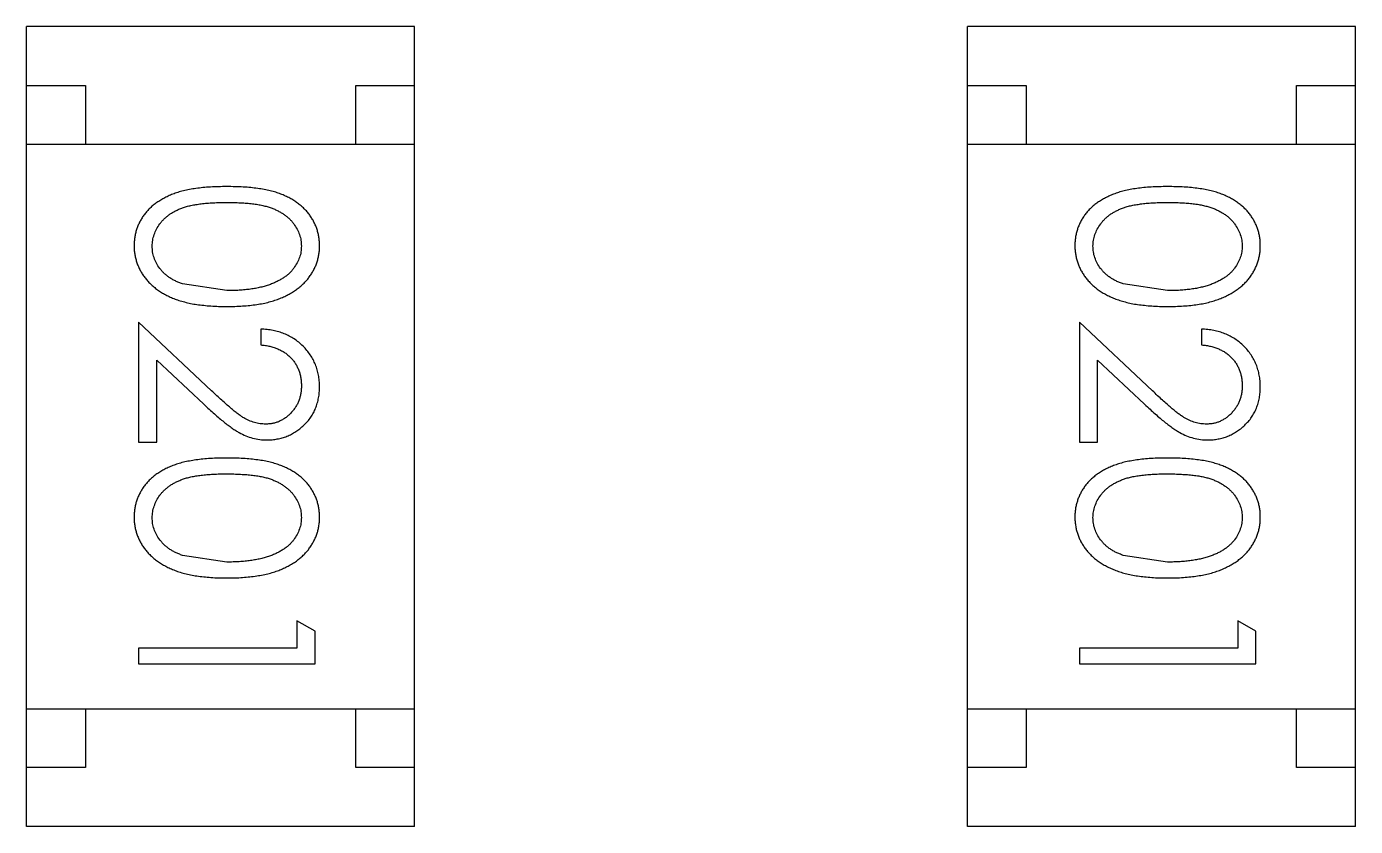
# Model space of a CAD drawing. Header units: inches. Extents: x 4.1 to 94, y -51.8 to -2.2.
# Drawn here: x 68.439 to 69.569, y -32.255 to -31.575 of the extents above; entities that cross this region are included whole.
import ezdxf

# ---------------------------------------------------------------- set-up
doc = ezdxf.new("R2010")
doc.units = ezdxf.units.IN
doc.header["$LTSCALE"] = 1.21
doc.header["$MEASUREMENT"] = 0
doc.layers.get('0').update_dxf_attribs({"linetype": 'CONTINUOUS'})

msp = doc.modelspace()

# ---------------------------------------------------------------- linework, layer by layer
at = {"color": 7, "linetype": 'Continuous'}
for p, q in [((68.4391, -32.255), (68.4391, -31.575)), ((68.7691, -31.575), (68.4391, -31.575)), ((68.7691, -32.255), (68.7691, -31.575)), ((69.2391, -32.255), (69.2391, -31.575)), ((69.5691, -31.575), (69.2391, -31.575)), ((69.5691, -32.255), (69.5691, -31.575)), ((68.4391, -31.625), (68.4891, -31.625)), ((68.4891, -31.625), (68.4891, -31.675)), ((68.7191, -31.675), (68.7191, -31.625)), ((68.7191, -31.625), (68.7691, -31.625)), ((69.2391, -31.625), (69.2891, -31.625)), ((69.2891, -31.625), (69.2891, -31.675)), ((69.5191, -31.675), (69.5191, -31.625)), ((69.5191, -31.625), (69.5691, -31.625)), ((68.4391, -31.675), (68.7691, -31.675)), ((69.2391, -31.675), (69.5691, -31.675)), ((68.6094, -31.7995), (68.5717, -31.7938)), ((69.4094, -31.7995), (69.3717, -31.7938)), ((68.5344, -31.8264), (68.5344, -31.9284)), ((68.5964, -31.8846), (68.5344, -31.8264)), ((69.3344, -31.8264), (69.3344, -31.9284)), ((69.3965, -31.8846), (69.3344, -31.8264)), ((68.6382, -31.8322), (68.6382, -31.8457)), ((69.4382, -31.8322), (69.4382, -31.8457)), ((68.5498, -31.9284), (68.5498, -31.8586)), ((68.5498, -31.8586), (68.5898, -31.8961)), ((69.3498, -31.9284), (69.3498, -31.8586)), ((69.3498, -31.8586), (69.3898, -31.8961)), ((68.5344, -31.9284), (68.5498, -31.9284)), ((69.3344, -31.9284), (69.3498, -31.9284)), ((68.6094, -32.0303), (68.5717, -32.0246)), ((69.4094, -32.0303), (69.3717, -32.0246)), ((68.669, -32.0803), (68.669, -32.1034)), ((68.6844, -32.0891), (68.669, -32.0803)), ((69.469, -32.0803), (69.469, -32.1034)), ((69.4844, -32.0891), (69.469, -32.0803)), ((68.6844, -32.1168), (68.6844, -32.0891)), ((69.4844, -32.1168), (69.4844, -32.0891)), ((68.5344, -32.1034), (68.5344, -32.1168)), ((68.669, -32.1034), (68.5344, -32.1034)), ((69.3344, -32.1034), (69.3344, -32.1168)), ((69.469, -32.1034), (69.3344, -32.1034)), ((68.5344, -32.1168), (68.6844, -32.1168)), ((69.3344, -32.1168), (69.4844, -32.1168)), ((68.4391, -32.155), (68.7691, -32.155)), ((68.4891, -32.155), (68.4891, -32.205)), ((68.7191, -32.205), (68.7191, -32.155)), ((69.2391, -32.155), (69.5691, -32.155)), ((69.2891, -32.155), (69.2891, -32.205)), ((69.5191, -32.205), (69.5191, -32.155)), ((68.4891, -32.205), (68.4391, -32.205)), ((68.7691, -32.205), (68.7191, -32.205)), ((69.2891, -32.205), (69.2391, -32.205)), ((69.5691, -32.205), (69.5191, -32.205)), ((68.7691, -32.255), (68.4391, -32.255)), ((69.5691, -32.255), (69.2391, -32.255))]:
    msp.add_line(p, q, dxfattribs=at)
for points, knots in [([(68.6093, -31.711), (68.6069, -31.7111), (68.6023, -31.7111), (68.5955, -31.7114), (68.5892, -31.7119), (68.5832, -31.7126), (68.5777, -31.7135), (68.5725, -31.7146), (68.5678, -31.7159), (68.5635, -31.7174), (68.5595, -31.7191), (68.5558, -31.721), (68.5523, -31.723), (68.5491, -31.7252), (68.5461, -31.7274), (68.5434, -31.7299), (68.541, -31.7326), (68.5388, -31.7354), (68.5368, -31.7383), (68.5352, -31.7413), (68.5337, -31.7444), (68.5326, -31.7476), (68.5316, -31.7509), (68.531, -31.7542), (68.5306, -31.7577), (68.5305, -31.76), (68.5305, -31.7612)], [0, 0, 0, 0, 0.068113, 0.132564, 0.193427, 0.250218, 0.303569, 0.353576, 0.400235, 0.443586, 0.484619, 0.524292, 0.56238, 0.599049, 0.63494, 0.669782, 0.704009, 0.737842, 0.771098, 0.803896, 0.836415, 0.868639, 0.900715, 0.933378, 0.966213, 1, 1, 1, 1]), ([(68.6882, -31.7612), (68.6882, -31.76), (68.6882, -31.7577), (68.6877, -31.7542), (68.6871, -31.7509), (68.6861, -31.7476), (68.685, -31.7443), (68.6835, -31.7412), (68.6818, -31.7382), (68.6799, -31.7352), (68.6776, -31.7324), (68.6752, -31.7298), (68.6725, -31.7273), (68.6695, -31.725), (68.6663, -31.7228), (68.6629, -31.7208), (68.6592, -31.719), (68.6552, -31.7173), (68.6509, -31.7158), (68.6462, -31.7146), (68.6411, -31.7134), (68.6355, -31.7126), (68.6296, -31.7119), (68.6232, -31.7114), (68.6164, -31.7111), (68.6117, -31.7111), (68.6093, -31.711)], [0, 0, 0, 0, 0.033742, 0.066533, 0.099153, 0.13154, 0.164087, 0.196563, 0.229707, 0.263315, 0.297504, 0.331686, 0.366482, 0.4021, 0.438958, 0.476748, 0.515985, 0.556589, 0.599519, 0.645765, 0.695487, 0.748721, 0.805687, 0.866754, 0.931405, 1, 1, 1, 1]), ([(69.4093, -31.711), (69.4069, -31.7111), (69.4023, -31.7111), (69.3955, -31.7114), (69.3892, -31.7119), (69.3832, -31.7126), (69.3777, -31.7135), (69.3725, -31.7146), (69.3678, -31.7159), (69.3635, -31.7174), (69.3595, -31.7191), (69.3558, -31.721), (69.3523, -31.723), (69.3491, -31.7252), (69.3461, -31.7274), (69.3434, -31.7299), (69.341, -31.7326), (69.3388, -31.7354), (69.3368, -31.7383), (69.3352, -31.7413), (69.3337, -31.7444), (69.3326, -31.7476), (69.3316, -31.7509), (69.331, -31.7542), (69.3306, -31.7577), (69.3305, -31.76), (69.3305, -31.7612)], [0, 0, 0, 0, 0.068113, 0.132564, 0.193427, 0.250218, 0.303569, 0.353576, 0.400235, 0.443586, 0.484619, 0.524292, 0.56238, 0.599049, 0.63494, 0.669782, 0.704009, 0.737842, 0.771098, 0.803896, 0.836415, 0.868639, 0.900715, 0.933378, 0.966213, 1, 1, 1, 1]), ([(69.4882, -31.7612), (69.4882, -31.76), (69.4882, -31.7577), (69.4878, -31.7542), (69.4871, -31.7509), (69.4861, -31.7476), (69.485, -31.7443), (69.4835, -31.7412), (69.4818, -31.7382), (69.4799, -31.7352), (69.4776, -31.7324), (69.4752, -31.7298), (69.4725, -31.7273), (69.4695, -31.725), (69.4663, -31.7228), (69.4629, -31.7208), (69.4592, -31.719), (69.4552, -31.7173), (69.4509, -31.7158), (69.4462, -31.7146), (69.4411, -31.7134), (69.4355, -31.7126), (69.4296, -31.7119), (69.4232, -31.7114), (69.4164, -31.7111), (69.4117, -31.7111), (69.4093, -31.711)], [0, 0, 0, 0, 0.033742, 0.066533, 0.099153, 0.13154, 0.164087, 0.196563, 0.229707, 0.263315, 0.297504, 0.331686, 0.366482, 0.4021, 0.438958, 0.476748, 0.515985, 0.556589, 0.599519, 0.645765, 0.695487, 0.748721, 0.805687, 0.866754, 0.931405, 1, 1, 1, 1]), ([(68.5459, -31.7616), (68.546, -31.76), (68.5462, -31.7567), (68.5475, -31.7518), (68.5495, -31.7471), (68.5519, -31.7433), (68.5542, -31.7405), (68.5561, -31.7384), (68.5583, -31.7365), (68.5606, -31.7347), (68.5631, -31.7331), (68.5658, -31.7316), (68.5687, -31.7303), (68.5718, -31.729), (68.5752, -31.7279), (68.579, -31.727), (68.5832, -31.7263), (68.5877, -31.7256), (68.5926, -31.7251), (68.5978, -31.7248), (68.6035, -31.7245), (68.6074, -31.7245), (68.6094, -31.7245)], [0, 0, 0, 0, 0.060034, 0.120278, 0.182348, 0.247919, 0.281641, 0.315701, 0.350322, 0.385703, 0.421819, 0.459196, 0.497866, 0.538301, 0.58121, 0.628183, 0.679403, 0.734699, 0.794074, 0.858416, 0.927049, 1, 1, 1, 1]), ([(68.6094, -31.7245), (68.6114, -31.7245), (68.6153, -31.7245), (68.621, -31.7248), (68.6262, -31.7251), (68.6311, -31.7256), (68.6357, -31.7262), (68.6398, -31.7271), (68.6436, -31.728), (68.647, -31.7291), (68.6501, -31.7303), (68.653, -31.7317), (68.6557, -31.7332), (68.6582, -31.7348), (68.6605, -31.7365), (68.6627, -31.7384), (68.6646, -31.7405), (68.6668, -31.7433), (68.6692, -31.7471), (68.6713, -31.7518), (68.6726, -31.7567), (68.6727, -31.76), (68.6728, -31.7616)], [0, 0, 0, 0, 0.073302, 0.142286, 0.206253, 0.266017, 0.321612, 0.372532, 0.419497, 0.462398, 0.502825, 0.541489, 0.579034, 0.615143, 0.650298, 0.684912, 0.718701, 0.752189, 0.817245, 0.879117, 0.939613, 1, 1, 1, 1]), ([(69.3459, -31.7616), (69.346, -31.76), (69.3462, -31.7567), (69.3475, -31.7518), (69.3495, -31.7471), (69.3519, -31.7433), (69.3542, -31.7405), (69.3561, -31.7384), (69.3583, -31.7365), (69.3606, -31.7347), (69.3631, -31.7331), (69.3658, -31.7316), (69.3687, -31.7303), (69.3718, -31.729), (69.3752, -31.7279), (69.379, -31.727), (69.3832, -31.7263), (69.3877, -31.7256), (69.3926, -31.7251), (69.3978, -31.7248), (69.4035, -31.7245), (69.4074, -31.7245), (69.4094, -31.7245)], [0, 0, 0, 0, 0.060034, 0.120278, 0.182348, 0.247919, 0.281641, 0.315701, 0.350322, 0.385703, 0.421819, 0.459196, 0.497866, 0.538301, 0.58121, 0.628183, 0.679403, 0.734699, 0.794074, 0.858416, 0.927049, 1, 1, 1, 1]), ([(69.4094, -31.7245), (69.4114, -31.7245), (69.4153, -31.7245), (69.421, -31.7248), (69.4262, -31.7251), (69.4311, -31.7256), (69.4357, -31.7262), (69.4398, -31.7271), (69.4436, -31.728), (69.447, -31.7291), (69.4501, -31.7303), (69.453, -31.7317), (69.4557, -31.7332), (69.4582, -31.7348), (69.4605, -31.7365), (69.4627, -31.7384), (69.4646, -31.7405), (69.4668, -31.7433), (69.4692, -31.7471), (69.4713, -31.7518), (69.4726, -31.7567), (69.4727, -31.76), (69.4728, -31.7616)], [0, 0, 0, 0, 0.073302, 0.142286, 0.206253, 0.266017, 0.321612, 0.372532, 0.419497, 0.462398, 0.502825, 0.541489, 0.579034, 0.615143, 0.650298, 0.684912, 0.718701, 0.752189, 0.817245, 0.879117, 0.939613, 1, 1, 1, 1]), ([(68.5305, -31.7612), (68.5305, -31.7624), (68.5306, -31.7648), (68.531, -31.7683), (68.5317, -31.7717), (68.5326, -31.7751), (68.5338, -31.7783), (68.5353, -31.7815), (68.537, -31.7846), (68.539, -31.7876), (68.5413, -31.7905), (68.5438, -31.7932), (68.5466, -31.7958), (68.5496, -31.7982), (68.5529, -31.8005), (68.5565, -31.8026), (68.5603, -31.8045), (68.5643, -31.8063), (68.5687, -31.8079), (68.5735, -31.8092), (68.5786, -31.8104), (68.584, -31.8114), (68.5898, -31.812), (68.596, -31.8126), (68.6025, -31.8129), (68.607, -31.8129), (68.6093, -31.813)], [0, 0, 0, 0, 0.033824, 0.067298, 0.10028, 0.133019, 0.165736, 0.198792, 0.232372, 0.266409, 0.301016, 0.336196, 0.371972, 0.408574, 0.446394, 0.485225, 0.525372, 0.567224, 0.611081, 0.65775, 0.70702, 0.759235, 0.814484, 0.873227, 0.934937, 1, 1, 1, 1]), ([(68.5717, -31.7938), (68.5706, -31.7934), (68.5686, -31.7927), (68.5656, -31.7913), (68.5629, -31.7899), (68.5604, -31.7883), (68.5581, -31.7865), (68.5559, -31.7847), (68.554, -31.7827), (68.5518, -31.7799), (68.5494, -31.7762), (68.5474, -31.7715), (68.5461, -31.7666), (68.546, -31.7633), (68.5459, -31.7616)], [0, 0, 0, 0, 0.075949, 0.148549, 0.218996, 0.286119, 0.351826, 0.416074, 0.478265, 0.540325, 0.660405, 0.774606, 0.887187, 1, 1, 1, 1]), ([(68.6093, -31.813), (68.6116, -31.8129), (68.6161, -31.8129), (68.6227, -31.8126), (68.6289, -31.8121), (68.6347, -31.8113), (68.6402, -31.8104), (68.6453, -31.8092), (68.6501, -31.8078), (68.6545, -31.8062), (68.6586, -31.8044), (68.6624, -31.8025), (68.666, -31.8003), (68.6693, -31.7981), (68.6723, -31.7957), (68.6751, -31.7931), (68.6776, -31.7904), (68.6798, -31.7875), (68.6818, -31.7846), (68.6835, -31.7815), (68.685, -31.7783), (68.6862, -31.775), (68.6871, -31.7717), (68.6878, -31.7683), (68.6882, -31.7648), (68.6882, -31.7624), (68.6882, -31.7612)], [0, 0, 0, 0, 0.065278, 0.127205, 0.186168, 0.241675, 0.294115, 0.343609, 0.390387, 0.434463, 0.476646, 0.517002, 0.555936, 0.593716, 0.630057, 0.665601, 0.700745, 0.734917, 0.768681, 0.802087, 0.834849, 0.867433, 0.900138, 0.932806, 0.966212, 1, 1, 1, 1]), ([(68.6728, -31.7616), (68.6727, -31.7633), (68.6726, -31.7666), (68.6713, -31.7714), (68.6692, -31.7761), (68.6668, -31.7798), (68.6646, -31.7827), (68.6626, -31.7847), (68.6603, -31.7867), (68.6579, -31.7885), (68.6551, -31.7902), (68.6522, -31.7917), (68.649, -31.7932), (68.6456, -31.7945), (68.6419, -31.7957), (68.638, -31.7967), (68.6338, -31.7976), (68.6294, -31.7983), (68.6248, -31.7988), (68.6199, -31.7993), (68.6147, -31.7994), (68.6112, -31.7995), (68.6094, -31.7995)], [0, 0, 0, 0, 0.059689, 0.119507, 0.181075, 0.246162, 0.279894, 0.314468, 0.350403, 0.387474, 0.426147, 0.466624, 0.508745, 0.553328, 0.600058, 0.649177, 0.700552, 0.754894, 0.811825, 0.871514, 0.934319, 1, 1, 1, 1]), ([(69.3305, -31.7612), (69.3305, -31.7624), (69.3306, -31.7648), (69.331, -31.7683), (69.3317, -31.7717), (69.3326, -31.7751), (69.3338, -31.7783), (69.3353, -31.7815), (69.337, -31.7846), (69.339, -31.7876), (69.3413, -31.7905), (69.3438, -31.7932), (69.3466, -31.7958), (69.3496, -31.7982), (69.3529, -31.8005), (69.3565, -31.8026), (69.3603, -31.8045), (69.3644, -31.8063), (69.3687, -31.8079), (69.3735, -31.8092), (69.3786, -31.8104), (69.384, -31.8114), (69.3898, -31.812), (69.396, -31.8126), (69.4025, -31.8129), (69.407, -31.8129), (69.4093, -31.813)], [0, 0, 0, 0, 0.033824, 0.067298, 0.10028, 0.133019, 0.165736, 0.198792, 0.232372, 0.266409, 0.301016, 0.336196, 0.371972, 0.408574, 0.446394, 0.485225, 0.525372, 0.567224, 0.611081, 0.65775, 0.70702, 0.759235, 0.814484, 0.873227, 0.934937, 1, 1, 1, 1]), ([(69.3717, -31.7938), (69.3706, -31.7934), (69.3686, -31.7927), (69.3656, -31.7913), (69.3629, -31.7899), (69.3604, -31.7883), (69.3581, -31.7865), (69.3559, -31.7847), (69.354, -31.7827), (69.3518, -31.7799), (69.3494, -31.7762), (69.3474, -31.7715), (69.3461, -31.7666), (69.346, -31.7633), (69.3459, -31.7616)], [0, 0, 0, 0, 0.075949, 0.148549, 0.218996, 0.286119, 0.351826, 0.416074, 0.478265, 0.540325, 0.660405, 0.774606, 0.887187, 1, 1, 1, 1]), ([(69.4093, -31.813), (69.4116, -31.8129), (69.4161, -31.8129), (69.4227, -31.8126), (69.4289, -31.8121), (69.4347, -31.8113), (69.4402, -31.8104), (69.4453, -31.8092), (69.4501, -31.8078), (69.4545, -31.8062), (69.4586, -31.8044), (69.4624, -31.8025), (69.466, -31.8003), (69.4693, -31.7981), (69.4723, -31.7957), (69.4751, -31.7931), (69.4776, -31.7904), (69.4798, -31.7875), (69.4818, -31.7846), (69.4835, -31.7815), (69.485, -31.7783), (69.4862, -31.775), (69.4871, -31.7717), (69.4878, -31.7683), (69.4882, -31.7648), (69.4882, -31.7624), (69.4882, -31.7612)], [0, 0, 0, 0, 0.065278, 0.127205, 0.186168, 0.241675, 0.294115, 0.343609, 0.390387, 0.434463, 0.476646, 0.517002, 0.555936, 0.593716, 0.630057, 0.665601, 0.700745, 0.734917, 0.768681, 0.802087, 0.834849, 0.867433, 0.900138, 0.932806, 0.966212, 1, 1, 1, 1]), ([(69.4728, -31.7616), (69.4727, -31.7633), (69.4726, -31.7666), (69.4713, -31.7714), (69.4692, -31.7761), (69.4669, -31.7798), (69.4646, -31.7827), (69.4626, -31.7847), (69.4603, -31.7867), (69.4579, -31.7885), (69.4551, -31.7902), (69.4522, -31.7917), (69.449, -31.7932), (69.4456, -31.7945), (69.4419, -31.7957), (69.438, -31.7967), (69.4338, -31.7976), (69.4294, -31.7983), (69.4248, -31.7988), (69.4199, -31.7993), (69.4147, -31.7994), (69.4112, -31.7995), (69.4094, -31.7995)], [0, 0, 0, 0, 0.059689, 0.119507, 0.181075, 0.246162, 0.279894, 0.314468, 0.350403, 0.387474, 0.426147, 0.466624, 0.508745, 0.553328, 0.600058, 0.649177, 0.700552, 0.754894, 0.811825, 0.871514, 0.934319, 1, 1, 1, 1]), ([(68.6882, -31.8811), (68.6882, -31.8794), (68.6881, -31.8761), (68.6874, -31.8713), (68.6863, -31.8667), (68.6848, -31.8623), (68.6828, -31.8581), (68.6804, -31.854), (68.6775, -31.8502), (68.6742, -31.8467), (68.6706, -31.8434), (68.6667, -31.8405), (68.6625, -31.8381), (68.6581, -31.8361), (68.6535, -31.8344), (68.6486, -31.8333), (68.6435, -31.8325), (68.64, -31.8323), (68.6382, -31.8322)], [0, 0, 0, 0, 0.06445, 0.126725, 0.187421, 0.247417, 0.306749, 0.366595, 0.427749, 0.490235, 0.553031, 0.614805, 0.676505, 0.738096, 0.801021, 0.864897, 0.931209, 1, 1, 1, 1]), ([(69.4882, -31.8811), (69.4882, -31.8794), (69.4881, -31.8761), (69.4874, -31.8713), (69.4863, -31.8667), (69.4848, -31.8623), (69.4828, -31.8581), (69.4804, -31.854), (69.4775, -31.8502), (69.4742, -31.8467), (69.4706, -31.8434), (69.4667, -31.8405), (69.4625, -31.8381), (69.4581, -31.8361), (69.4535, -31.8344), (69.4486, -31.8333), (69.4435, -31.8325), (69.44, -31.8323), (69.4382, -31.8322)], [0, 0, 0, 0, 0.06445, 0.126725, 0.187421, 0.247417, 0.306749, 0.366595, 0.427749, 0.490235, 0.553031, 0.614805, 0.676505, 0.738096, 0.801021, 0.864897, 0.931209, 1, 1, 1, 1]), ([(68.6382, -31.8457), (68.6396, -31.8458), (68.6422, -31.846), (68.6459, -31.8468), (68.6495, -31.8477), (68.6528, -31.849), (68.6559, -31.8505), (68.6588, -31.8522), (68.6614, -31.8542), (68.6638, -31.8565), (68.6659, -31.8589), (68.6678, -31.8615), (68.6693, -31.8643), (68.6706, -31.8673), (68.6716, -31.8703), (68.6723, -31.8736), (68.6727, -31.8769), (68.6728, -31.8793), (68.6728, -31.8804)], [0, 0, 0, 0, 0.073648, 0.143686, 0.210962, 0.275557, 0.338064, 0.399311, 0.4594, 0.51934, 0.579024, 0.637809, 0.695959, 0.754122, 0.813113, 0.873453, 0.935561, 1, 1, 1, 1]), ([(69.4382, -31.8457), (69.4396, -31.8458), (69.4422, -31.846), (69.4459, -31.8468), (69.4495, -31.8477), (69.4528, -31.849), (69.4559, -31.8505), (69.4588, -31.8522), (69.4614, -31.8542), (69.4638, -31.8565), (69.4659, -31.8589), (69.4678, -31.8615), (69.4693, -31.8643), (69.4706, -31.8673), (69.4716, -31.8703), (69.4723, -31.8736), (69.4727, -31.8769), (69.4728, -31.8793), (69.4728, -31.8804)], [0, 0, 0, 0, 0.073648, 0.143686, 0.210962, 0.275557, 0.338064, 0.399311, 0.4594, 0.51934, 0.579024, 0.637809, 0.695959, 0.754122, 0.813113, 0.873453, 0.935561, 1, 1, 1, 1]), ([(68.6424, -31.913), (68.6408, -31.9129), (68.6376, -31.9128), (68.6328, -31.9117), (68.6281, -31.91), (68.6243, -31.9081), (68.6212, -31.906), (68.6185, -31.9041), (68.6156, -31.9018), (68.6123, -31.8991), (68.6088, -31.896), (68.6049, -31.8926), (68.6008, -31.8887), (68.5979, -31.886), (68.5964, -31.8846)], [0, 0, 0, 0, 0.088014, 0.174976, 0.2638, 0.355443, 0.406413, 0.465519, 0.533076, 0.609353, 0.693899, 0.787171, 0.889197, 1, 1, 1, 1]), ([(68.6728, -31.8804), (68.6728, -31.8815), (68.6727, -31.8838), (68.6723, -31.887), (68.6716, -31.8901), (68.6706, -31.8931), (68.6694, -31.8959), (68.6678, -31.8986), (68.666, -31.9011), (68.6639, -31.9036), (68.6616, -31.9058), (68.6592, -31.9077), (68.6567, -31.9093), (68.654, -31.9107), (68.6513, -31.9117), (68.6484, -31.9124), (68.6455, -31.9129), (68.6434, -31.9129), (68.6424, -31.913)], [0, 0, 0, 0, 0.068027, 0.133505, 0.19695, 0.26027, 0.322741, 0.384982, 0.448465, 0.513424, 0.578224, 0.640011, 0.700094, 0.760067, 0.819012, 0.877878, 0.938035, 1, 1, 1, 1]), ([(68.6436, -31.9264), (68.6451, -31.9264), (68.648, -31.9263), (68.6523, -31.9257), (68.6565, -31.9247), (68.6605, -31.9234), (68.6644, -31.9216), (68.668, -31.9194), (68.6716, -31.9169), (68.675, -31.9139), (68.6781, -31.9107), (68.6808, -31.9072), (68.6831, -31.9034), (68.685, -31.8995), (68.6864, -31.8952), (68.6875, -31.8907), (68.6881, -31.886), (68.6882, -31.8828), (68.6882, -31.8811)], [0, 0, 0, 0, 0.06271, 0.123347, 0.183401, 0.242828, 0.302097, 0.36242, 0.423725, 0.487032, 0.550491, 0.612709, 0.674265, 0.73617, 0.799211, 0.863483, 0.930525, 1, 1, 1, 1]), ([(69.4424, -31.913), (69.4408, -31.9129), (69.4376, -31.9128), (69.4328, -31.9117), (69.4281, -31.91), (69.4243, -31.9081), (69.4212, -31.906), (69.4185, -31.9041), (69.4156, -31.9018), (69.4123, -31.8991), (69.4088, -31.896), (69.4049, -31.8926), (69.4008, -31.8887), (69.3979, -31.886), (69.3965, -31.8846)], [0, 0, 0, 0, 0.088014, 0.174976, 0.2638, 0.355443, 0.406413, 0.465519, 0.533076, 0.609353, 0.693899, 0.787171, 0.889197, 1, 1, 1, 1]), ([(69.4728, -31.8804), (69.4728, -31.8815), (69.4727, -31.8838), (69.4723, -31.887), (69.4716, -31.8901), (69.4706, -31.8931), (69.4694, -31.8959), (69.4678, -31.8986), (69.466, -31.9011), (69.4639, -31.9036), (69.4616, -31.9058), (69.4592, -31.9077), (69.4567, -31.9093), (69.454, -31.9107), (69.4513, -31.9117), (69.4484, -31.9124), (69.4455, -31.9129), (69.4434, -31.9129), (69.4424, -31.913)], [0, 0, 0, 0, 0.068027, 0.133505, 0.19695, 0.26027, 0.322741, 0.384982, 0.448465, 0.513424, 0.578224, 0.640011, 0.700094, 0.760067, 0.819012, 0.877878, 0.938035, 1, 1, 1, 1]), ([(69.4436, -31.9264), (69.4451, -31.9264), (69.448, -31.9263), (69.4523, -31.9257), (69.4565, -31.9247), (69.4605, -31.9234), (69.4644, -31.9216), (69.468, -31.9194), (69.4716, -31.9169), (69.475, -31.9139), (69.4781, -31.9107), (69.4808, -31.9072), (69.4831, -31.9034), (69.485, -31.8995), (69.4864, -31.8952), (69.4875, -31.8907), (69.4881, -31.886), (69.4882, -31.8828), (69.4882, -31.8811)], [0, 0, 0, 0, 0.06271, 0.123347, 0.183401, 0.242828, 0.302097, 0.36242, 0.423725, 0.487032, 0.550491, 0.612709, 0.674265, 0.73617, 0.799211, 0.863483, 0.930525, 1, 1, 1, 1]), ([(68.5898, -31.8961), (68.5913, -31.8975), (68.5943, -31.9003), (68.5987, -31.9042), (68.6028, -31.9078), (68.6067, -31.911), (68.6103, -31.9138), (68.6137, -31.9163), (68.6168, -31.9184), (68.6207, -31.9207), (68.6254, -31.9231), (68.6313, -31.925), (68.6374, -31.9262), (68.6415, -31.9264), (68.6436, -31.9264)], [0, 0, 0, 0, 0.09953, 0.192079, 0.277712, 0.357454, 0.429648, 0.495771, 0.555538, 0.608657, 0.707578, 0.804328, 0.901298, 1, 1, 1, 1]), ([(69.3898, -31.8961), (69.3914, -31.8975), (69.3943, -31.9003), (69.3987, -31.9042), (69.4028, -31.9078), (69.4067, -31.911), (69.4103, -31.9138), (69.4137, -31.9163), (69.4168, -31.9184), (69.4207, -31.9207), (69.4254, -31.9231), (69.4313, -31.925), (69.4374, -31.9262), (69.4415, -31.9264), (69.4436, -31.9264)], [0, 0, 0, 0, 0.09953, 0.192079, 0.277712, 0.357454, 0.429648, 0.495771, 0.555538, 0.608657, 0.707578, 0.804328, 0.901298, 1, 1, 1, 1]), ([(68.6093, -31.9418), (68.6069, -31.9418), (68.6023, -31.9419), (68.5955, -31.9422), (68.5892, -31.9427), (68.5832, -31.9434), (68.5777, -31.9443), (68.5725, -31.9453), (68.5678, -31.9467), (68.5635, -31.9482), (68.5595, -31.9499), (68.5558, -31.9517), (68.5523, -31.9537), (68.5491, -31.9559), (68.5461, -31.9582), (68.5434, -31.9607), (68.541, -31.9633), (68.5388, -31.9661), (68.5368, -31.9691), (68.5352, -31.9721), (68.5337, -31.9752), (68.5326, -31.9784), (68.5316, -31.9816), (68.531, -31.985), (68.5306, -31.9884), (68.5305, -31.9908), (68.5305, -31.992)], [0, 0, 0, 0, 0.068113, 0.132564, 0.193427, 0.250218, 0.303569, 0.353576, 0.400235, 0.443586, 0.484619, 0.524292, 0.56238, 0.599049, 0.63494, 0.669782, 0.704009, 0.737842, 0.771098, 0.803896, 0.836415, 0.868639, 0.900715, 0.933378, 0.966213, 1, 1, 1, 1]), ([(68.6882, -31.992), (68.6882, -31.9908), (68.6882, -31.9884), (68.6877, -31.985), (68.6871, -31.9816), (68.6861, -31.9783), (68.685, -31.9751), (68.6835, -31.972), (68.6818, -31.969), (68.6799, -31.966), (68.6776, -31.9632), (68.6752, -31.9605), (68.6725, -31.9581), (68.6695, -31.9557), (68.6663, -31.9536), (68.6629, -31.9516), (68.6592, -31.9497), (68.6552, -31.9481), (68.6509, -31.9466), (68.6462, -31.9453), (68.6411, -31.9442), (68.6355, -31.9434), (68.6296, -31.9427), (68.6232, -31.9422), (68.6164, -31.9419), (68.6117, -31.9418), (68.6093, -31.9418)], [0, 0, 0, 0, 0.033742, 0.066533, 0.099153, 0.13154, 0.164087, 0.196563, 0.229707, 0.263315, 0.297504, 0.331686, 0.366482, 0.4021, 0.438958, 0.476748, 0.515985, 0.556589, 0.599519, 0.645765, 0.695487, 0.748721, 0.805687, 0.866754, 0.931405, 1, 1, 1, 1]), ([(69.4093, -31.9418), (69.4069, -31.9418), (69.4023, -31.9419), (69.3955, -31.9422), (69.3892, -31.9427), (69.3832, -31.9434), (69.3777, -31.9443), (69.3725, -31.9453), (69.3678, -31.9467), (69.3635, -31.9482), (69.3595, -31.9499), (69.3558, -31.9517), (69.3523, -31.9537), (69.3491, -31.9559), (69.3461, -31.9582), (69.3434, -31.9607), (69.341, -31.9633), (69.3388, -31.9661), (69.3368, -31.9691), (69.3352, -31.9721), (69.3337, -31.9752), (69.3326, -31.9784), (69.3316, -31.9816), (69.331, -31.985), (69.3306, -31.9884), (69.3305, -31.9908), (69.3305, -31.992)], [0, 0, 0, 0, 0.068113, 0.132564, 0.193427, 0.250218, 0.303569, 0.353576, 0.400235, 0.443586, 0.484619, 0.524292, 0.56238, 0.599049, 0.63494, 0.669782, 0.704009, 0.737842, 0.771098, 0.803896, 0.836415, 0.868639, 0.900715, 0.933378, 0.966213, 1, 1, 1, 1]), ([(69.4882, -31.992), (69.4882, -31.9908), (69.4882, -31.9884), (69.4878, -31.985), (69.4871, -31.9816), (69.4861, -31.9783), (69.485, -31.9751), (69.4835, -31.972), (69.4818, -31.969), (69.4799, -31.966), (69.4776, -31.9632), (69.4752, -31.9605), (69.4725, -31.9581), (69.4695, -31.9557), (69.4663, -31.9536), (69.4629, -31.9516), (69.4592, -31.9497), (69.4552, -31.9481), (69.4509, -31.9466), (69.4462, -31.9453), (69.4411, -31.9442), (69.4355, -31.9434), (69.4296, -31.9427), (69.4232, -31.9422), (69.4164, -31.9419), (69.4117, -31.9418), (69.4093, -31.9418)], [0, 0, 0, 0, 0.033742, 0.066533, 0.099153, 0.13154, 0.164087, 0.196563, 0.229707, 0.263315, 0.297504, 0.331686, 0.366482, 0.4021, 0.438958, 0.476748, 0.515985, 0.556589, 0.599519, 0.645765, 0.695487, 0.748721, 0.805687, 0.866754, 0.931405, 1, 1, 1, 1]), ([(68.5459, -31.9924), (68.546, -31.9908), (68.5462, -31.9875), (68.5475, -31.9826), (68.5495, -31.9778), (68.5519, -31.9741), (68.5542, -31.9712), (68.5561, -31.9692), (68.5583, -31.9673), (68.5606, -31.9655), (68.5631, -31.9639), (68.5658, -31.9624), (68.5687, -31.9611), (68.5718, -31.9598), (68.5752, -31.9587), (68.579, -31.9578), (68.5832, -31.957), (68.5877, -31.9564), (68.5926, -31.9559), (68.5978, -31.9555), (68.6035, -31.9553), (68.6074, -31.9553), (68.6094, -31.9553)], [0, 0, 0, 0, 0.060034, 0.120278, 0.182348, 0.247919, 0.281641, 0.315701, 0.350322, 0.385703, 0.421819, 0.459196, 0.497866, 0.538301, 0.58121, 0.628183, 0.679403, 0.734699, 0.794074, 0.858416, 0.927049, 1, 1, 1, 1]), ([(68.6094, -31.9553), (68.6114, -31.9553), (68.6153, -31.9553), (68.621, -31.9556), (68.6262, -31.9559), (68.6311, -31.9564), (68.6357, -31.957), (68.6398, -31.9578), (68.6436, -31.9587), (68.647, -31.9598), (68.6501, -31.9611), (68.653, -31.9624), (68.6557, -31.9639), (68.6582, -31.9656), (68.6605, -31.9673), (68.6627, -31.9692), (68.6646, -31.9712), (68.6668, -31.9741), (68.6692, -31.9778), (68.6713, -31.9825), (68.6726, -31.9874), (68.6727, -31.9908), (68.6728, -31.9924)], [0, 0, 0, 0, 0.073302, 0.142286, 0.206253, 0.266017, 0.321612, 0.372532, 0.419497, 0.462398, 0.502825, 0.541489, 0.579034, 0.615143, 0.650298, 0.684912, 0.718701, 0.752189, 0.817245, 0.879117, 0.939613, 1, 1, 1, 1]), ([(69.3459, -31.9924), (69.346, -31.9908), (69.3462, -31.9875), (69.3475, -31.9826), (69.3495, -31.9778), (69.3519, -31.9741), (69.3542, -31.9712), (69.3561, -31.9692), (69.3583, -31.9673), (69.3606, -31.9655), (69.3631, -31.9639), (69.3658, -31.9624), (69.3687, -31.9611), (69.3718, -31.9598), (69.3752, -31.9587), (69.379, -31.9578), (69.3832, -31.957), (69.3877, -31.9564), (69.3926, -31.9559), (69.3978, -31.9555), (69.4035, -31.9553), (69.4074, -31.9553), (69.4094, -31.9553)], [0, 0, 0, 0, 0.060034, 0.120278, 0.182348, 0.247919, 0.281641, 0.315701, 0.350322, 0.385703, 0.421819, 0.459196, 0.497866, 0.538301, 0.58121, 0.628183, 0.679403, 0.734699, 0.794074, 0.858416, 0.927049, 1, 1, 1, 1]), ([(69.4094, -31.9553), (69.4114, -31.9553), (69.4153, -31.9553), (69.421, -31.9556), (69.4262, -31.9559), (69.4311, -31.9564), (69.4357, -31.957), (69.4398, -31.9578), (69.4436, -31.9587), (69.447, -31.9598), (69.4501, -31.9611), (69.453, -31.9624), (69.4557, -31.9639), (69.4582, -31.9656), (69.4605, -31.9673), (69.4627, -31.9692), (69.4646, -31.9712), (69.4668, -31.9741), (69.4692, -31.9778), (69.4713, -31.9825), (69.4726, -31.9874), (69.4727, -31.9908), (69.4728, -31.9924)], [0, 0, 0, 0, 0.073302, 0.142286, 0.206253, 0.266017, 0.321612, 0.372532, 0.419497, 0.462398, 0.502825, 0.541489, 0.579034, 0.615143, 0.650298, 0.684912, 0.718701, 0.752189, 0.817245, 0.879117, 0.939613, 1, 1, 1, 1]), ([(68.5305, -31.992), (68.5305, -31.9932), (68.5306, -31.9955), (68.531, -31.999), (68.5317, -32.0025), (68.5326, -32.0058), (68.5338, -32.0091), (68.5353, -32.0123), (68.537, -32.0154), (68.539, -32.0184), (68.5413, -32.0213), (68.5438, -32.024), (68.5466, -32.0266), (68.5496, -32.029), (68.5529, -32.0313), (68.5565, -32.0333), (68.5603, -32.0353), (68.5643, -32.037), (68.5687, -32.0387), (68.5735, -32.04), (68.5786, -32.0412), (68.584, -32.0421), (68.5898, -32.0428), (68.596, -32.0434), (68.6025, -32.0437), (68.607, -32.0437), (68.6093, -32.0437)], [0, 0, 0, 0, 0.033824, 0.067298, 0.10028, 0.133019, 0.165736, 0.198792, 0.232372, 0.266409, 0.301016, 0.336196, 0.371972, 0.408574, 0.446394, 0.485225, 0.525372, 0.567224, 0.611081, 0.65775, 0.70702, 0.759235, 0.814484, 0.873227, 0.934937, 1, 1, 1, 1]), ([(68.5717, -32.0246), (68.5706, -32.0242), (68.5686, -32.0234), (68.5656, -32.0221), (68.5629, -32.0207), (68.5604, -32.0191), (68.5581, -32.0173), (68.5559, -32.0155), (68.554, -32.0134), (68.5518, -32.0106), (68.5494, -32.007), (68.5474, -32.0022), (68.5461, -31.9974), (68.546, -31.9941), (68.5459, -31.9924)], [0, 0, 0, 0, 0.075949, 0.148549, 0.218996, 0.286119, 0.351826, 0.416074, 0.478265, 0.540325, 0.660405, 0.774606, 0.887187, 1, 1, 1, 1]), ([(68.6093, -32.0437), (68.6116, -32.0437), (68.6161, -32.0437), (68.6227, -32.0434), (68.6289, -32.0428), (68.6347, -32.0421), (68.6402, -32.0411), (68.6453, -32.04), (68.6501, -32.0385), (68.6545, -32.037), (68.6586, -32.0351), (68.6624, -32.0332), (68.666, -32.0311), (68.6693, -32.0289), (68.6723, -32.0264), (68.6751, -32.0239), (68.6776, -32.0212), (68.6798, -32.0183), (68.6818, -32.0153), (68.6835, -32.0122), (68.685, -32.0091), (68.6862, -32.0058), (68.6871, -32.0025), (68.6878, -31.999), (68.6882, -31.9955), (68.6882, -31.9932), (68.6882, -31.992)], [0, 0, 0, 0, 0.065278, 0.127205, 0.186168, 0.241675, 0.294115, 0.343609, 0.390387, 0.434463, 0.476646, 0.517002, 0.555936, 0.593716, 0.630057, 0.665601, 0.700745, 0.734917, 0.768681, 0.802087, 0.834849, 0.867433, 0.900138, 0.932806, 0.966212, 1, 1, 1, 1]), ([(68.6728, -31.9924), (68.6727, -31.9941), (68.6726, -31.9973), (68.6713, -32.0022), (68.6692, -32.0069), (68.6668, -32.0106), (68.6646, -32.0135), (68.6626, -32.0155), (68.6603, -32.0175), (68.6579, -32.0193), (68.6551, -32.021), (68.6522, -32.0225), (68.649, -32.024), (68.6456, -32.0253), (68.6419, -32.0264), (68.638, -32.0275), (68.6338, -32.0283), (68.6294, -32.0291), (68.6248, -32.0296), (68.6199, -32.03), (68.6147, -32.0302), (68.6112, -32.0303), (68.6094, -32.0303)], [0, 0, 0, 0, 0.059689, 0.119507, 0.181075, 0.246162, 0.279894, 0.314468, 0.350403, 0.387474, 0.426147, 0.466624, 0.508745, 0.553328, 0.600058, 0.649177, 0.700552, 0.754894, 0.811825, 0.871514, 0.934319, 1, 1, 1, 1]), ([(69.3305, -31.992), (69.3305, -31.9932), (69.3306, -31.9955), (69.331, -31.999), (69.3317, -32.0025), (69.3326, -32.0058), (69.3338, -32.0091), (69.3353, -32.0123), (69.337, -32.0154), (69.339, -32.0184), (69.3413, -32.0213), (69.3438, -32.024), (69.3466, -32.0266), (69.3496, -32.029), (69.3529, -32.0313), (69.3565, -32.0333), (69.3603, -32.0353), (69.3644, -32.037), (69.3687, -32.0387), (69.3735, -32.04), (69.3786, -32.0412), (69.384, -32.0421), (69.3898, -32.0428), (69.396, -32.0434), (69.4025, -32.0437), (69.407, -32.0437), (69.4093, -32.0437)], [0, 0, 0, 0, 0.033824, 0.067298, 0.10028, 0.133019, 0.165736, 0.198792, 0.232372, 0.266409, 0.301016, 0.336196, 0.371972, 0.408574, 0.446394, 0.485225, 0.525372, 0.567224, 0.611081, 0.65775, 0.70702, 0.759235, 0.814484, 0.873227, 0.934937, 1, 1, 1, 1]), ([(69.3717, -32.0246), (69.3706, -32.0242), (69.3686, -32.0234), (69.3656, -32.0221), (69.3629, -32.0207), (69.3604, -32.0191), (69.3581, -32.0173), (69.3559, -32.0155), (69.354, -32.0134), (69.3518, -32.0106), (69.3494, -32.007), (69.3474, -32.0022), (69.3461, -31.9974), (69.346, -31.9941), (69.3459, -31.9924)], [0, 0, 0, 0, 0.075949, 0.148549, 0.218996, 0.286119, 0.351826, 0.416074, 0.478265, 0.540325, 0.660405, 0.774606, 0.887187, 1, 1, 1, 1]), ([(69.4093, -32.0437), (69.4116, -32.0437), (69.4161, -32.0437), (69.4227, -32.0434), (69.4289, -32.0428), (69.4347, -32.0421), (69.4402, -32.0411), (69.4453, -32.04), (69.4501, -32.0385), (69.4545, -32.037), (69.4586, -32.0351), (69.4624, -32.0332), (69.466, -32.0311), (69.4693, -32.0289), (69.4723, -32.0264), (69.4751, -32.0239), (69.4776, -32.0212), (69.4798, -32.0183), (69.4818, -32.0153), (69.4835, -32.0122), (69.485, -32.0091), (69.4862, -32.0058), (69.4871, -32.0025), (69.4878, -31.999), (69.4882, -31.9955), (69.4882, -31.9932), (69.4882, -31.992)], [0, 0, 0, 0, 0.065278, 0.127205, 0.186168, 0.241675, 0.294115, 0.343609, 0.390387, 0.434463, 0.476646, 0.517002, 0.555936, 0.593716, 0.630057, 0.665601, 0.700745, 0.734917, 0.768681, 0.802087, 0.834849, 0.867433, 0.900138, 0.932806, 0.966212, 1, 1, 1, 1]), ([(69.4728, -31.9924), (69.4727, -31.9941), (69.4726, -31.9973), (69.4713, -32.0022), (69.4692, -32.0069), (69.4669, -32.0106), (69.4646, -32.0135), (69.4626, -32.0155), (69.4603, -32.0175), (69.4579, -32.0193), (69.4551, -32.021), (69.4522, -32.0225), (69.449, -32.024), (69.4456, -32.0253), (69.4419, -32.0264), (69.438, -32.0275), (69.4338, -32.0283), (69.4294, -32.0291), (69.4248, -32.0296), (69.4199, -32.03), (69.4147, -32.0302), (69.4112, -32.0303), (69.4094, -32.0303)], [0, 0, 0, 0, 0.059689, 0.119507, 0.181075, 0.246162, 0.279894, 0.314468, 0.350403, 0.387474, 0.426147, 0.466624, 0.508745, 0.553328, 0.600058, 0.649177, 0.700552, 0.754894, 0.811825, 0.871514, 0.934319, 1, 1, 1, 1])]:
    msp.add_open_spline(points, degree=3, knots=knots, dxfattribs=at)

doc.saveas('drawing.dxf')
